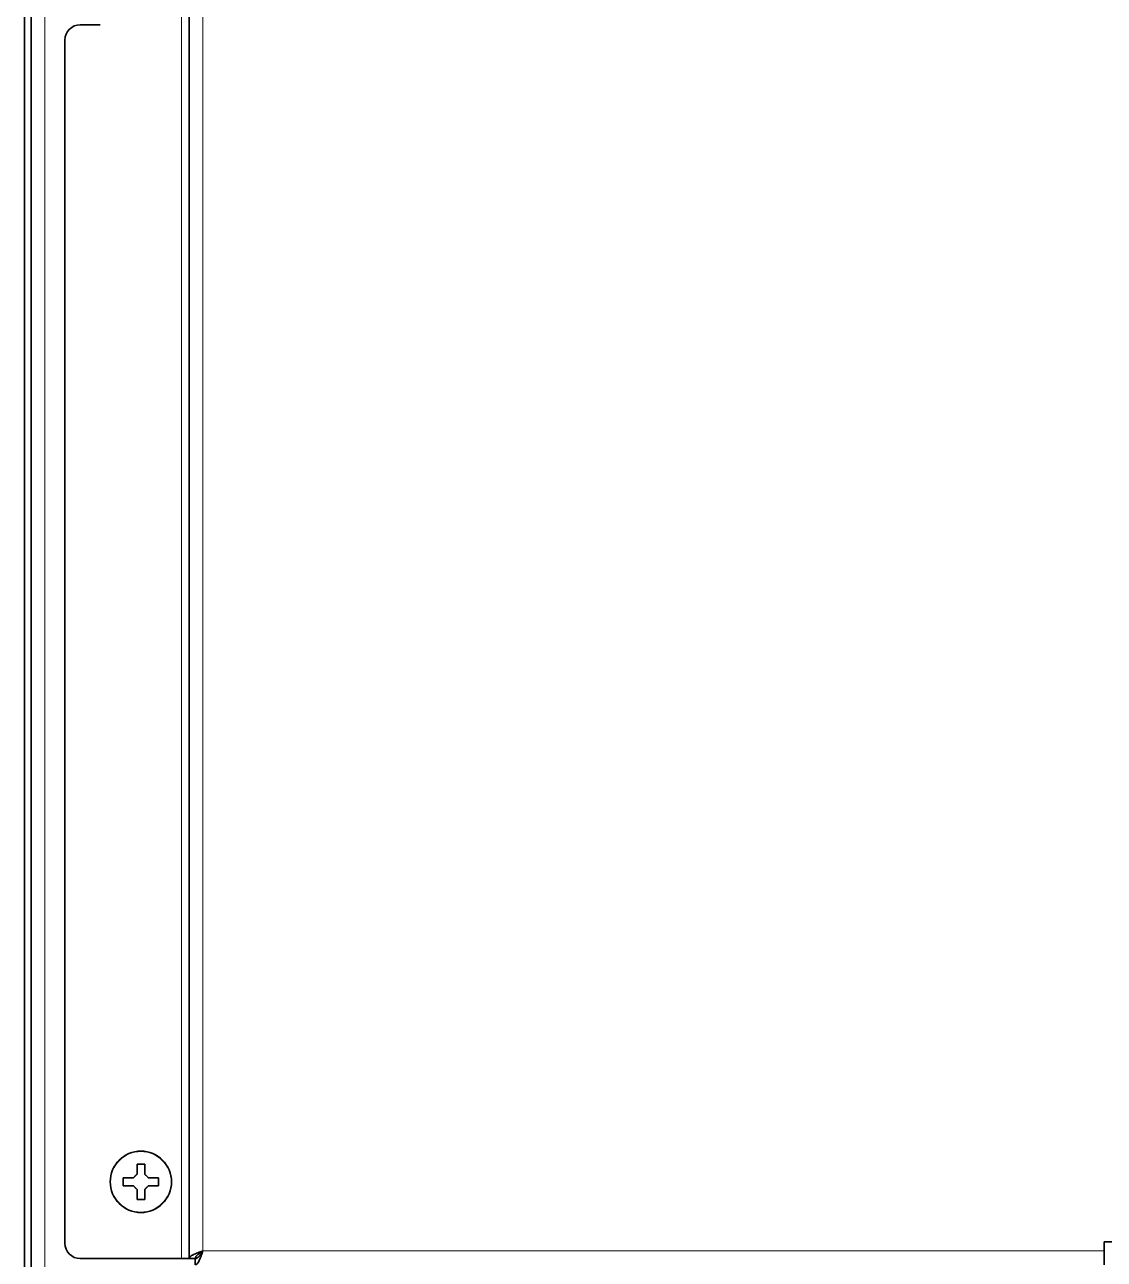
# Model space of a CAD drawing. Header units: millimetres. Extents: x -1803 to 2559, y -1143 to 2136.
# Drawn here: x -1802.8 to -1662, y 146.7 to 307.6 of the extents above; entities that cross this region are included whole.
import ezdxf

# ---------------------------------------------------------------- set-up
doc = ezdxf.new("R2010")
doc.units = ezdxf.units.MM

msp = doc.modelspace()

# ---------------------------------------------------------------- linework, layer by layer
at = {"linetype": 'Continuous', "lineweight": 35}
for p, q in [((-1801.95, 952.2), (-1801.95, 53.21)), ((-1781.35, 939.8), (-1781.35, 146.8)), ((-1802.8, 68.17), (-1802.8, 828.17)), ((-1795.55, 307.6), (-1792.95, 307.6)), ((-1797.55, 148.8), (-1797.55, 305.6)), ((-1789.95, 156.8), (-1789.95, 157.3)), ((-1789.95, 156.3), (-1789.95, 156.8)), ((-1785.35, 157.3), (-1785.35, 156.8)), ((-1785.35, 156.8), (-1785.35, 156.3)), ((-1662.05, 147.8), (-1662.05, 149)), ((-1627.05, 149), (-1662.05, 149)), ((-1782.35, 146.8), (-1795.55, 146.8)), ((-1782.35, 146.8), (-1781.35, 146.8)), ((-1781.35, 146.8), (-1780.55, 146.8)), ((-1780.55, 146), (-1780.55, 146.8)), ((-1662.05, 147.8), (-1662.05, 146))]:
    msp.add_line(p, q, dxfattribs=at)
at = {"linetype": 'Continuous', "lineweight": 13}
for p, q in [((-1800.15, 952.2), (-1800.15, 57.05)), ((-1779.55, 939.79), (-1779.55, 147.8)), ((-1782.35, 934), (-1782.35, 146.8)), ((-1779.55, 147.8), (-1662.05, 147.8))]:
    msp.add_line(p, q, dxfattribs=at)
at = {"linetype": 'Continuous', "lineweight": 35}
msp.add_circle((-1787.65, 156.8), 4, dxfattribs=at)
at = {"linetype": 'Continuous', "lineweight": 13}
msp.add_circle((-1787.65, 156.8), 3.95, dxfattribs=at)
at = {"linetype": 'Continuous', "lineweight": 35}
for centre, start, end in [((-1795.55, 305.6), 90, 180), ((-1795.55, 148.8), 180, 270)]:
    msp.add_arc(centre, 2, start, end, dxfattribs=at)
for points in [[(-1788.65, 157.3), (-1788.62, 157.33), (-1788.58, 157.37), (-1788.5, 157.45), (-1788.43, 157.52), (-1788.36, 157.59), (-1788.29, 157.66), (-1788.22, 157.73), (-1788.17, 157.78), (-1788.15, 157.8)], [(-1788.15, 157.8), (-1788.15, 157.86), (-1788.15, 157.97), (-1788.15, 158.13), (-1788.15, 158.29), (-1788.15, 158.44), (-1788.15, 158.59), (-1788.15, 158.75), (-1788.15, 158.92), (-1788.15, 159.04), (-1788.15, 159.1)], [(-1788.15, 159.1), (-1787.98, 159.1), (-1787.65, 159.1), (-1787.31, 159.1), (-1787.15, 159.1)], [(-1787.15, 157.8), (-1787.12, 157.78), (-1787.07, 157.73), (-1787, 157.65), (-1786.92, 157.58), (-1786.85, 157.51), (-1786.78, 157.44), (-1786.72, 157.37), (-1786.67, 157.33), (-1786.65, 157.3)], [(-1788.65, 156.3), (-1788.7, 156.3), (-1788.81, 156.3), (-1788.97, 156.3), (-1789.13, 156.3), (-1789.29, 156.3), (-1789.44, 156.3), (-1789.59, 156.3), (-1789.76, 156.3), (-1789.88, 156.3), (-1789.95, 156.3)], [(-1788.15, 155.8), (-1788.17, 155.83), (-1788.22, 155.88), (-1788.3, 155.95), (-1788.37, 156.03), (-1788.44, 156.1), (-1788.51, 156.17), (-1788.58, 156.23), (-1788.62, 156.28), (-1788.65, 156.3)], [(-1786.65, 156.3), (-1786.67, 156.28), (-1786.72, 156.23), (-1786.79, 156.16), (-1786.86, 156.09), (-1786.93, 156.02), (-1787, 155.95), (-1787.08, 155.87), (-1787.12, 155.83), (-1787.15, 155.8)], [(-1786.65, 157.3), (-1786.59, 157.3), (-1786.48, 157.3), (-1786.32, 157.3), (-1786.16, 157.3), (-1786.01, 157.3), (-1785.86, 157.3), (-1785.7, 157.3), (-1785.53, 157.3), (-1785.41, 157.3), (-1785.35, 157.3)], [(-1787.15, 154.5), (-1787.31, 154.5), (-1787.65, 154.5), (-1787.98, 154.5), (-1788.15, 154.5)], [(-1787.15, 155.8), (-1787.15, 155.75), (-1787.15, 155.64), (-1787.15, 155.48), (-1787.15, 155.32), (-1787.15, 155.16), (-1787.15, 155.01), (-1787.15, 154.86), (-1787.15, 154.69), (-1787.15, 154.57), (-1787.15, 154.5)]]:
    msp.add_open_spline(points, degree=3, dxfattribs=at)
for points, knots in [([(-1787.15, 159.1), (-1787.15, 158.9), (-1787.15, 158.69), (-1787.15, 158.37), (-1787.15, 158.26), (-1787.15, 158.03), (-1787.15, 157.92), (-1787.15, 157.8)], [0, 0, 0, 0, 0.5, 0.5, 0.75, 0.75, 1, 1, 1, 1]), ([(-1789.95, 157.3), (-1789.74, 157.3), (-1789.53, 157.3), (-1789.21, 157.3), (-1789.1, 157.3), (-1788.88, 157.3), (-1788.76, 157.3), (-1788.65, 157.3)], [0, 0, 0, 0, 0.5, 0.5, 0.75, 0.75, 1, 1, 1, 1]), ([(-1785.35, 156.3), (-1785.55, 156.3), (-1785.76, 156.3), (-1786.08, 156.3), (-1786.19, 156.3), (-1786.42, 156.3), (-1786.53, 156.3), (-1786.65, 156.3)], [0, 0, 0, 0, 0.5, 0.5, 0.75, 0.75, 1, 1, 1, 1]), ([(-1788.15, 154.5), (-1788.15, 154.71), (-1788.15, 154.92), (-1788.15, 155.24), (-1788.15, 155.35), (-1788.15, 155.57), (-1788.15, 155.69), (-1788.15, 155.8)], [0, 0, 0, 0, 0.5, 0.5, 0.75, 0.75, 1, 1, 1, 1]), ([(-1779.55, 147.8), (-1779.78, 147.72), (-1780.02, 147.64), (-1780.45, 147.47), (-1780.65, 147.39), (-1780.99, 147.22), (-1781.12, 147.14), (-1781.3, 146.97), (-1781.35, 146.89), (-1781.35, 146.8)], [0, 0, 0, 0, 0.25, 0.25, 0.5, 0.5, 0.75, 0.75, 1, 1, 1, 1]), ([(-1779.55, 147.8), (-1779.61, 147.76), (-1779.68, 147.72), (-1779.81, 147.64), (-1779.87, 147.59), (-1779.99, 147.51), (-1780.05, 147.47), (-1780.16, 147.39), (-1780.21, 147.34), (-1780.3, 147.26), (-1780.34, 147.22), (-1780.41, 147.14), (-1780.45, 147.09), (-1780.5, 147.01), (-1780.51, 146.97), (-1780.54, 146.89), (-1780.55, 146.84), (-1780.55, 146.8)], [0, 0, 0, 0, 0.125, 0.125, 0.25, 0.25, 0.375, 0.375, 0.5, 0.5, 0.625, 0.625, 0.75, 0.75, 0.875, 0.875, 1, 1, 1, 1]), ([(-1779.55, 147.8), (-1779.63, 147.67), (-1779.71, 147.54), (-1779.88, 147.3), (-1779.96, 147.19), (-1780.13, 147), (-1780.21, 146.93), (-1780.38, 146.83), (-1780.46, 146.8), (-1780.55, 146.8)], [0, 0, 0, 0, 0.25, 0.25, 0.5, 0.5, 0.75, 0.75, 1, 1, 1, 1]), ([(-1779.55, 147.8), (-1779.59, 147.69), (-1779.63, 147.57), (-1779.71, 147.34), (-1779.76, 147.22), (-1779.84, 147.01), (-1779.88, 146.9), (-1779.96, 146.7), (-1780.01, 146.61), (-1780.09, 146.45), (-1780.13, 146.37), (-1780.21, 146.24), (-1780.26, 146.19), (-1780.34, 146.09), (-1780.38, 146.06), (-1780.46, 146.01), (-1780.51, 146), (-1780.55, 146)], [0, 0, 0, 0, 0.125, 0.125, 0.25, 0.25, 0.375, 0.375, 0.5, 0.5, 0.625, 0.625, 0.75, 0.75, 0.875, 0.875, 1, 1, 1, 1])]:
    msp.add_open_spline(points, degree=3, knots=knots, dxfattribs=at)

doc.saveas('drawing.dxf')
